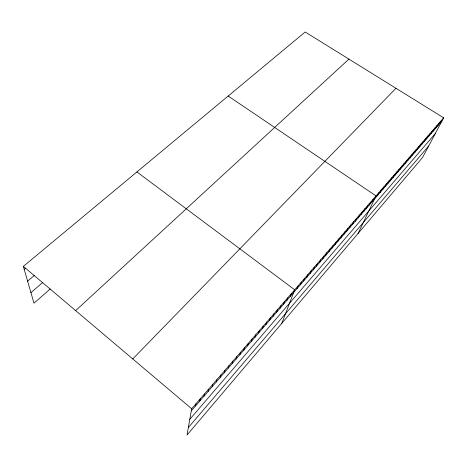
<?xml version="1.0" encoding="UTF-8"?>
<svg xmlns="http://www.w3.org/2000/svg" width="467" height="467" viewBox="0 0 467 467"><rect width="100%" height="100%" fill="white"/><g stroke="black" fill="none" stroke-linecap="round" stroke-linejoin="round"><path stroke-width="0.7" d="M443.65 117.842L191.657 408.759L187.039 435.005L422.577 157.478L443.65 117.842L305.179 31.995L23.35 266.383L33.974 303.188L50.214 288.962M195.556 405.946L195.965 403.786M199.788 401.048L200.226 398.865M203.98 396.203L204.447 393.99M208.13 391.404L208.626 389.169M212.24 386.647L212.771 384.388M216.314 381.942L216.869 379.653M220.348 377.278L220.932 374.966M224.341 372.654L224.954 370.319M228.299 368.084L228.935 365.725M232.222 363.548L232.881 361.166M236.104 359.053L236.792 356.654M239.95 354.605L240.663 352.182M243.762 350.197L244.504 347.752M247.539 345.831L248.304 343.362M251.287 341.5L252.069 339.013M254.994 337.215L255.805 334.705M258.665 332.959L259.5 330.438M262.308 328.75L263.166 326.205M265.921 324.577L266.797 322.014M269.494 320.438L270.393 317.858M273.043 316.34L273.96 313.742M276.557 312.277L277.497 309.662M280.037 308.249L281 305.616M283.492 304.256L284.473 301.606M286.913 300.299L287.911 297.637M290.305 296.376L291.326 293.696M281.764 323.392L294.706 289.791L136.913 171.938M297 288.635L298.057 285.921M300.304 284.812L301.384 282.086M303.585 281.023L304.677 278.279M306.831 277.264L307.946 274.508M310.053 273.539L311.18 270.772M313.246 269.844L314.39 267.066M316.416 266.184L317.578 263.388M319.556 262.547L320.736 259.745M322.674 258.946L323.864 256.132M325.762 255.373L326.97 252.548M328.826 251.836L330.046 248.993M331.862 248.321L333.099 245.467M334.874 244.836L336.129 241.97M337.863 241.381L339.13 238.509M340.828 237.954L342.107 235.07M343.77 234.551L345.06 231.655M346.683 231.177L347.991 228.275M349.579 227.832L350.898 224.919M352.445 224.516L353.782 221.591M355.294 221.224L356.642 218.293M358.119 217.955L359.479 215.018M360.921 214.715L362.293 211.767M363.7 211.504L365.083 208.545M366.455 208.311L367.85 205.346M369.193 205.147L370.6 202.176M371.907 202.007L373.326 199.024M358.066 233.488L376.034 195.901L228.17 96.039M377.26 195.819L378.702 192.824M379.893 192.772L381.346 189.771M382.508 189.748L383.973 186.736M385.106 186.747L386.577 183.729M387.68 183.77L389.163 180.741M390.237 180.811L391.731 177.781M392.776 177.874L394.276 174.839M395.292 174.967L396.804 171.92M397.796 172.072L399.314 169.025M400.277 169.206L401.807 166.147M402.741 166.357L404.276 163.298M405.181 163.532L406.728 160.461M407.609 160.724L409.162 157.653M410.02 157.939L411.585 154.863M412.408 155.172L413.984 152.09M414.784 152.429L416.366 149.341M417.142 149.703L418.73 146.609M419.483 146.994L421.076 143.9M421.806 144.309L423.406 141.209M424.112 141.641L425.723 138.536M426.4 138.991L428.017 135.885M428.677 136.364L430.3 133.253M430.93 133.755L432.565 130.637M433.172 131.163L434.812 128.04M435.402 128.588L437.048 125.465M437.608 126.032L439.26 122.903M439.803 123.492L441.467 120.363M188.353 427.533L428.694 145.967M189.795 419.348L435.291 133.568M191.283 410.884L441.986 120.971M132.762 358.936L395.969 88.281M75.636 310.613L348.931 59.122M30.933 292.651L42.859 282.354M27.617 281.163L34.616 275.215M24.202 269.342L25.761 268.046M23.35 266.383L191.657 408.759"/></g></svg>
